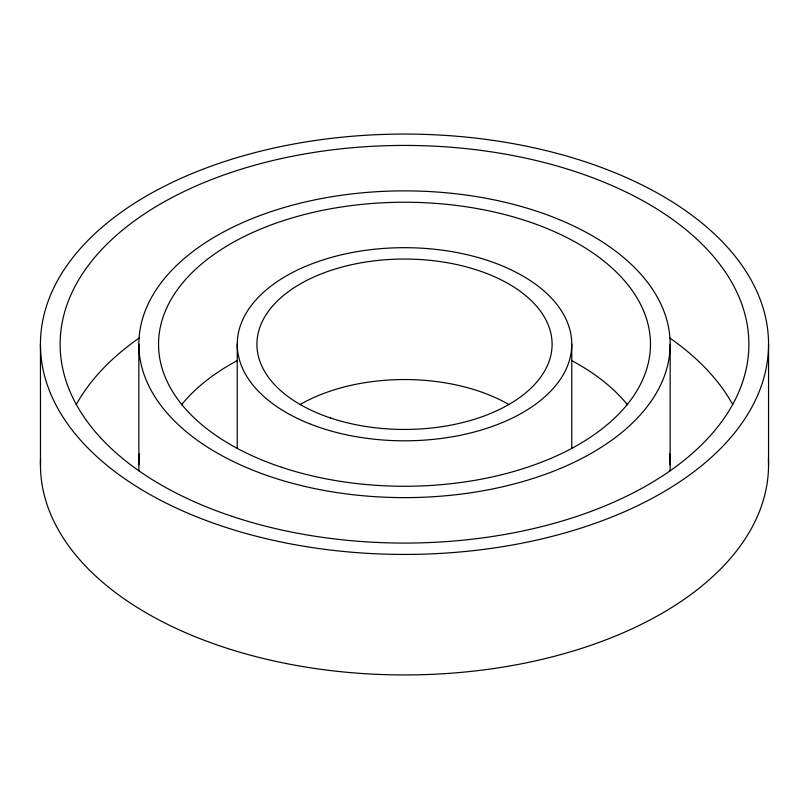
<?xml version="1.0" encoding="UTF-8"?>
<svg xmlns="http://www.w3.org/2000/svg" width="809" height="809" viewBox="0 0 809 809"><rect width="100%" height="100%" fill="white"/><g stroke="black" fill="none" stroke-linecap="round" stroke-linejoin="round"><path stroke-width="1.21" d="M768.55 344.25A364.05 210.178 0 0 1 222.475 526.275A364.05 210.178 0 0 1 222.475 162.225A364.05 210.178 0 0 1 768.55 344.25L768.55 464.75M670.155 344.25A265.655 153.376 0 0 1 271.672 477.077A265.655 153.376 0 0 1 271.672 211.422A265.655 153.376 0 0 1 670.155 344.25L670.155 464.75M571.771 344.25L571.771 448.439M237.229 344.25L237.229 448.439M138.845 344.25L138.845 464.75M40.45 344.25L40.45 464.75M768.388 458.501A364.05 210.178 0 0 1 404.5 674.939A364.05 210.178 0 0 1 40.612 458.501M76.289 404.561A344.371 198.822 0 0 1 139.279 337.94M669.721 337.94A344.371 198.822 0 0 1 732.711 404.561M139.047 470.838A265.655 153.376 0 0 1 139.522 453.809M669.478 453.809A265.655 153.376 0 0 1 669.953 470.838M181.479 404.834A245.976 142.02 0 0 1 236.885 360.814M572.115 360.814A245.976 142.02 0 0 1 627.521 404.834M300.139 404.5A147.592 85.208 0 0 1 508.861 404.5M232.314 516.435A344.371 198.822 0 0 0 748.871 344.25A344.371 198.822 0 0 0 232.314 172.064A344.371 198.822 0 0 0 232.314 516.435M281.512 467.238A245.976 142.02 0 0 0 650.476 344.25A245.976 142.02 0 0 0 281.512 221.262A245.976 142.02 0 0 0 281.512 467.238M310.747 424.219A167.271 96.574 0 0 0 571.336 351.136A167.271 96.574 0 0 0 331.417 257.383A167.271 96.574 0 0 0 310.747 424.219M330.709 418.041A147.592 85.208 0 0 0 552.092 344.25A147.592 85.208 0 0 0 330.709 270.459A147.592 85.208 0 0 0 330.709 418.041"/></g></svg>
